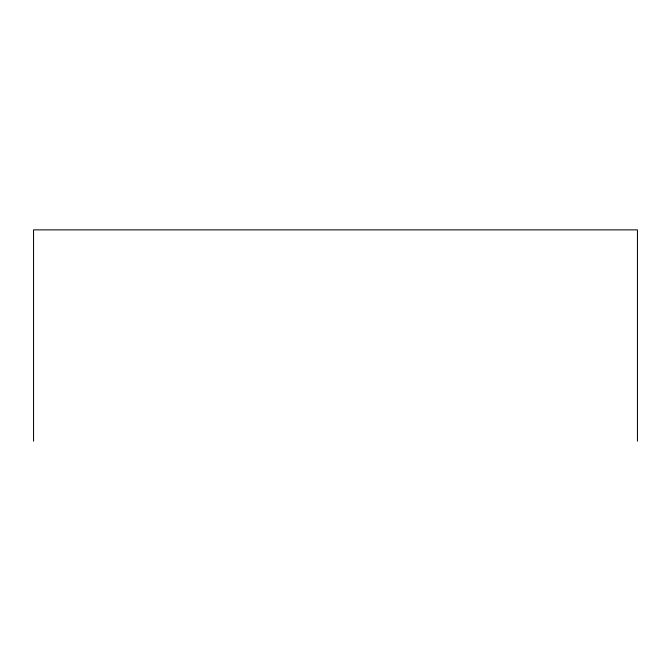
<?xml version="1.0" encoding="UTF-8"?>
<svg xmlns="http://www.w3.org/2000/svg" width="671" height="671" viewBox="0 0 671 671"><rect width="100%" height="100%" fill="white"/><g stroke="black" fill="none" stroke-linecap="round" stroke-linejoin="round"><path stroke-width="1.01" d="M637.45 441.132L637.45 229.868L33.55 229.868L33.55 441.132"/></g></svg>
